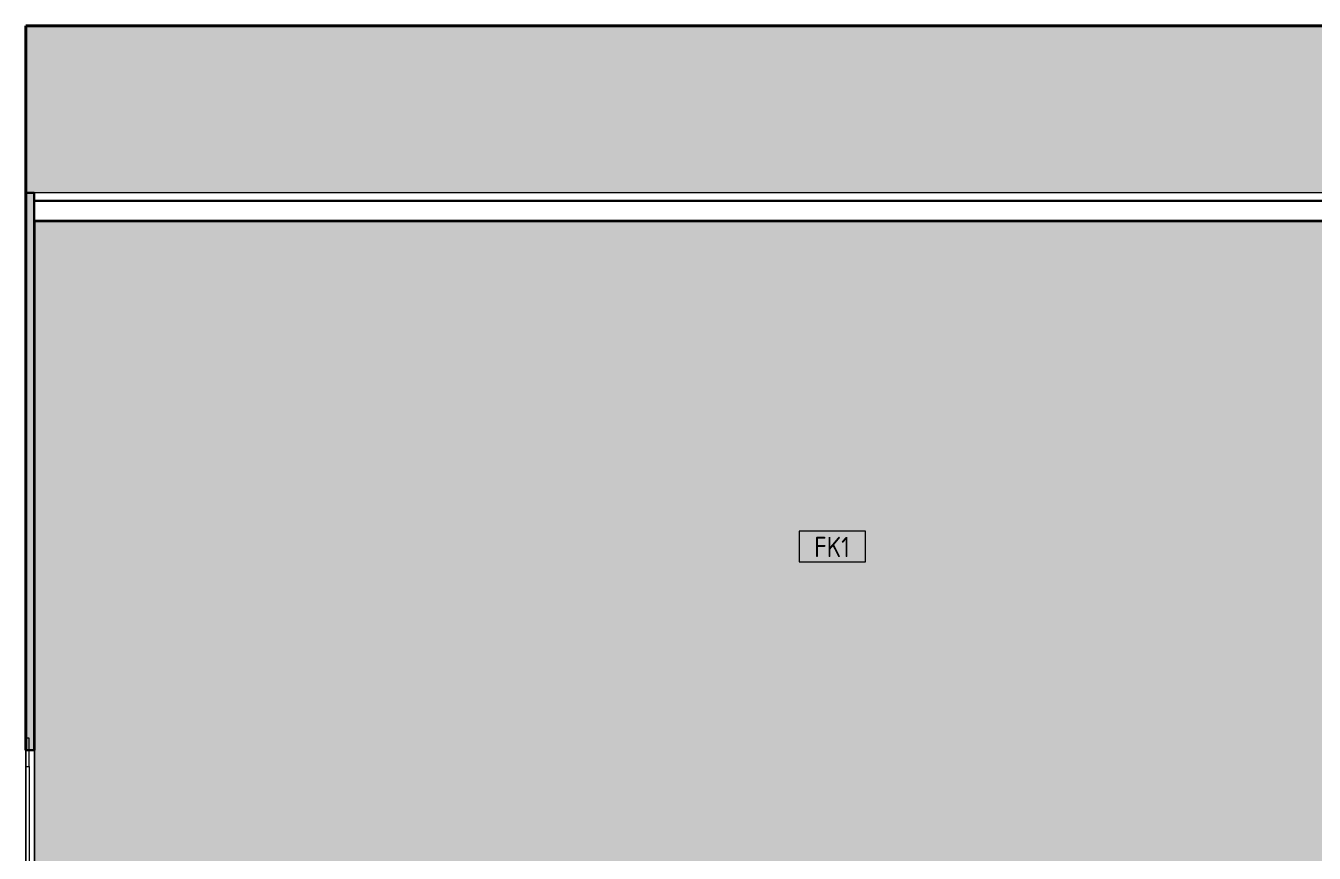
# Model space of a CAD drawing. Header units: millimetres. Extents: x 0 to 98412, y -2706 to 7916.
# Drawn here: x 73420 to 76585, y 1847 to 3880 of the extents above; entities that cross this region are included whole.
import ezdxf

# ---------------------------------------------------------------- set-up
doc = ezdxf.new("R2010")
doc.units = ezdxf.units.MM
for name, color, linetype, lineweight, true_color in [('A-CLNG-FNSH-1', 7, 'Continuous', 30, 0x3c3c3c), ('A-FLOR-1', 7, 'Continuous', 9, 0x787878), ('A-FLOR-FNSH-1', 7, 'Continuous', 40, 0x3c3c3c), ('A-WALL-4', 7, 'Continuous', 30, 0x3c3c3c), ('A-WALL-5', 7, 'Continuous', 40, 0x3c3c3c), ('A-WALL-FNSH-3', 7, 'Continuous', 30, 0x3c3c3c), ('I-WALL-1', 7, 'Continuous', 9, 0x787878)]:
    doc.layers.add(name, color=color, linetype=linetype, lineweight=lineweight, true_color=true_color)
for name, color, linetype, lineweight in [('A-DOOR-FRAM-1', 7, 'Continuous', 9), ('A-DOOR-FRAM-2', 7, 'Continuous', 18), ('A-WALL-IDEN', 7, 'Continuous', 9), ('A-WALL-PATT', 7, 'Continuous', 9), ('I-WALL', 7, 'Continuous', 9)]:
    doc.layers.add(name, color=color, linetype=linetype, lineweight=lineweight)
doc.styles.add('GOST Common_2', font='GOST_Common.ttf', dxfattribs={"width": 0.9, "height": 50})
pattern_1 = [(45, (74068.176, 0), (-14.25598, 14.25598), []), (45, (74082.432, 0), (-14.25598, 14.25598), [25.202, -5.04, 0.8382, -4.202])]

# ---------------------------------------------------------------- blocks, each defined once
blk = doc.blocks.new('110_Дверь_СКБ_1Ст_Внутренняя1 - Д-7_л__950x2100h_Туалет-21784696-Развертка 1_13-2')
at = {"layer": 'A-DOOR-FRAM-1'}
for p, q in [((-7680, 0), (-7680, 2060)), ((-7680, 2060), (-7680, 0)), ((-7672, 2060), (-7672, 0))]:
    blk.add_line(p, q, dxfattribs=at)
at = {"layer": 'A-DOOR-FRAM-2'}
for p, q in [((-7672, 2130), (-7680, 2130)), ((-7680, 2130), (-7680, 2060)), ((-7672, 2060), (-7672, 2130)), ((-7680, 2100), (-7680.4, 2100)), ((-7680, 2060), (-7680, 2100)), ((-7680.4, 2060), (-7680, 2060)), ((-7680, 2060), (-7672, 2060))]:
    blk.add_line(p, q, dxfattribs=at)
blk = doc.blocks.new('М_стена_0001 - Типоразмер_без рамки-25382661-Развертка 1_13-2')
at = {"layer": 'A-WALL-IDEN'}
for p, q in [((-5617.6, 2638.1), (-5780.8, 2638.1)), ((-5780.8, 2638.1), (-5780.8, 2563.1)), ((-5617.6, 2563.1), (-5617.6, 2638.1)), ((-5780.8, 2563.1), (-5617.6, 2563.1))]:
    blk.add_line(p, q, dxfattribs=at)

msp = doc.modelspace()

# ---------------------------------------------------------------- hatches: boundary and pattern name
at = {"layer": 'A-FLOR-1'}
h = msp.add_hatch(dxfattribs=at)
h.set_pattern_fill('FP_17', color=256, style=0, pattern_type=2)
h.set_pattern_definition(pattern_1)
h.paths.add_polyline_path([(77200.9, 3880), (80981.3, 3880), (80981.3, 3880.3), (73420.5, 3880.3), (73420.5, 3880), (77120.8, 3880)])
at = {"layer": 'A-WALL-PATT'}
msp.add_hatch(color=256, dxfattribs=at).paths.add_polyline_path([(73441.8, 1806), (77361.8, 1806), (77361.8, 3400), (73441.8, 3400), (73441.8, 1937.6)])
at = {"layer": 'I-WALL'}
msp.add_hatch(color=256, dxfattribs=at).paths.add_polyline_path([(75310.7, 3470), (77120.8, 3470), (77120.8, 3880), (73420.8, 3880), (73420.8, 3470), (73451.8, 3470)])
at = {"layer": 'I-WALL-1'}
h = msp.add_hatch(dxfattribs=at)
h.set_pattern_fill('FP_17', color=256, style=0, pattern_type=2)
h.set_pattern_definition(pattern_1)
h.paths.add_polyline_path([(73420.8, 2100), (73420.8, 3880), (73420.5, 3880), (73420.5, 2100)])
h = msp.add_hatch(dxfattribs=at)
h.set_pattern_fill('FP_20', color=256, style=0, pattern_type=2)
h.set_pattern_definition([(0, (74068.176, 0), (30.48, 7.62), [2.515, -20.345, 2.515, -20.345, -121.92]), (0, (74068.176, 0), (30.48, 7.62), [-45.72, 2.515, -43.205, 2.515, -20.345, -53.34]), (0, (74068.176, 0), (30.48, 7.62), [-114.3, 2.515, -12.725, 2.515, -35.585]), (120, (74079.606, 3.81), (-21.839114, 22.586454), [2.515, -20.345, 2.515, -20.345, -121.92]), (120, (74079.606, 3.81), (-21.839114, 22.586454), [-45.72, 2.515, -43.205, 2.515, -20.345, -53.34]), (120, (74079.606, 3.81), (-21.839114, 22.586454), [-114.3, 2.515, -12.725, 2.515, -35.585]), (240, (74083.416, 19.05), (-8.640886, -30.206454), [2.515, -20.345, 2.515, -20.345, -121.92]), (240, (74083.416, 19.05), (-8.640886, -30.206454), [-45.72, 2.515, -43.205, 2.515, -20.345, -53.34]), (240, (74083.416, 19.05), (-8.640886, -30.206454), [-114.3, 2.515, -12.725, 2.515, -35.585])])
h.paths.add_polyline_path([(73420.8, 2100), (73440.8, 2100), (73440.8, 3470), (73420.8, 3470), (73420.8, 2909)])

# ---------------------------------------------------------------- linework, layer by layer
at = {"layer": 'A-CLNG-FNSH-1'}
for p, q in [((80960.8, 3450), (73440.8, 3450)), ((73440.8, 3450), (73440.8, 3400)), ((80960.8, 3401), (73440.8, 3401)), ((73441.8, 3400), (80959.8, 3400))]:
    msp.add_line(p, q, dxfattribs=at)
at = {"layer": 'A-FLOR-FNSH-1'}
msp.add_line((73420.5, 3880), (80981.3, 3880), dxfattribs=at)
at = {"layer": 'A-WALL-4'}
for p, q in [((73440.8, 3470), (73420.8, 3470)), ((73440.8, 3450), (73440.8, 3470)), ((73420.8, 2100), (73440.8, 2100))]:
    msp.add_line(p, q, dxfattribs=at)
at = {"layer": 'A-WALL-5'}
for p, q in [((73420.8, 2100), (73420.8, 3880.3)), ((73420.5, 2100), (73420.8, 2100))]:
    msp.add_line(p, q, dxfattribs=at)
at = {"layer": 'A-WALL-FNSH-3'}
for p, q in [((73440.8, 3400), (73440.8, 2100)), ((73441.8, 3400), (73440.8, 3400)), ((73441.8, 2100), (73441.8, 3400)), ((73440.8, 2100), (73441.8, 2100))]:
    msp.add_line(p, q, dxfattribs=at)
at = {"layer": 'I-WALL'}
for p, q in [((80960.8, 3470), (73440.8, 3470)), ((73440.8, 2100), (73440.8, 0)), ((73441.8, 2100), (73441.8, 1800))]:
    msp.add_line(p, q, dxfattribs=at)

# ---------------------------------------------------------------- block references
at = {"layer": 'A-DOOR-FRAM-1'}
msp.add_blockref('110_Дверь_СКБ_1Ст_Внутренняя1 - Д-7_л__950x2100h_Туалет-21784696-Развертка 1_13-2', (81100.8, 0), dxfattribs=at)
at = {"layer": 'A-WALL-IDEN'}
msp.add_blockref('М_стена_0001 - Типоразмер_без рамки-25382661-Развертка 1_13-2', (81100.8, 0), dxfattribs=at)

# ---------------------------------------------------------------- texts
at = {"layer": 'A-WALL-IDEN', "insert": (75356.8, 2624.5), "char_height": 50, "width": 111.835, "attachment_point": 1, "style": 'GOST Common_2'}
msp.add_mtext('FK1', dxfattribs=at)

doc.saveas('drawing.dxf')
